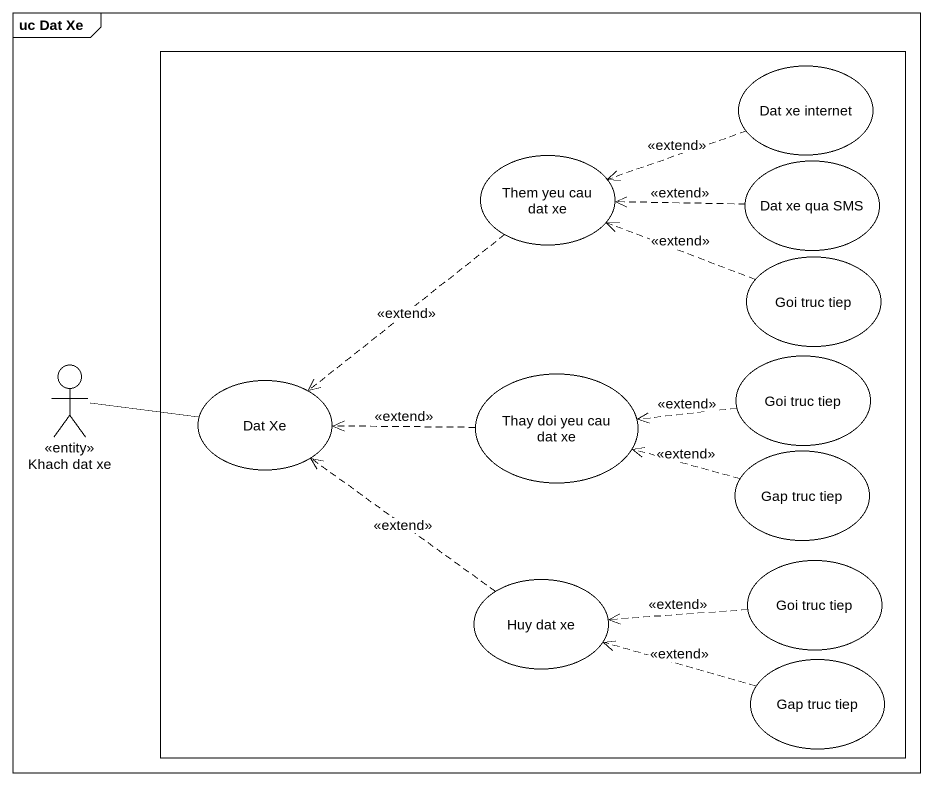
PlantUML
@startuml
mainframe uc Dat Xe
rectangle " " as rectangle1 {
  usecase "Dat xe internet" as Dat_xe_internet
  usecase "Them yeu cau dat xe" as Them_yeu_cau_dat_xe
  usecase "Dat xe qua SMS" as Dat_xe_qua_SMS
  usecase "Goi truc tiep" as Goi_truc_tiep
  usecase "Thay doi yeu cau dat xe" as Thay_doi_yeu_cau_dat_xe
  usecase "Goi truc tiep" as Goi_truc_tiep_2
  usecase "Dat Xe" as Dat_Xe
  usecase "Gap truc tiep" as Gap_truc_tiep
  usecase "Huy dat xe" as Huy_dat_xe
  usecase "Goi truc tiep" as Goi_truc_tiep_3
  usecase "Gap truc tiep" as Gap_truc_tiep_2
}
actor "Khach dat xe" as Khach_dat_xe <<entity>>
Dat_xe_internet .left.> Them_yeu_cau_dat_xe : <<extend>>
Them_yeu_cau_dat_xe ..> Dat_Xe : <<extend>>
Dat_xe_qua_SMS .left.> Them_yeu_cau_dat_xe : <<extend>>
Goi_truc_tiep .left.> Them_yeu_cau_dat_xe : <<extend>>
Khach_dat_xe -right- Dat_Xe
Thay_doi_yeu_cau_dat_xe .left.> Dat_Xe : <<extend>>
Goi_truc_tiep_2 .left.> Thay_doi_yeu_cau_dat_xe : <<extend>>
Gap_truc_tiep .left.> Thay_doi_yeu_cau_dat_xe : <<extend>>
Huy_dat_xe .up.> Dat_Xe : <<extend>>
Goi_truc_tiep_3 .left.> Huy_dat_xe : <<extend>>
Gap_truc_tiep_2 .left.> Huy_dat_xe : <<extend>>
@enduml
